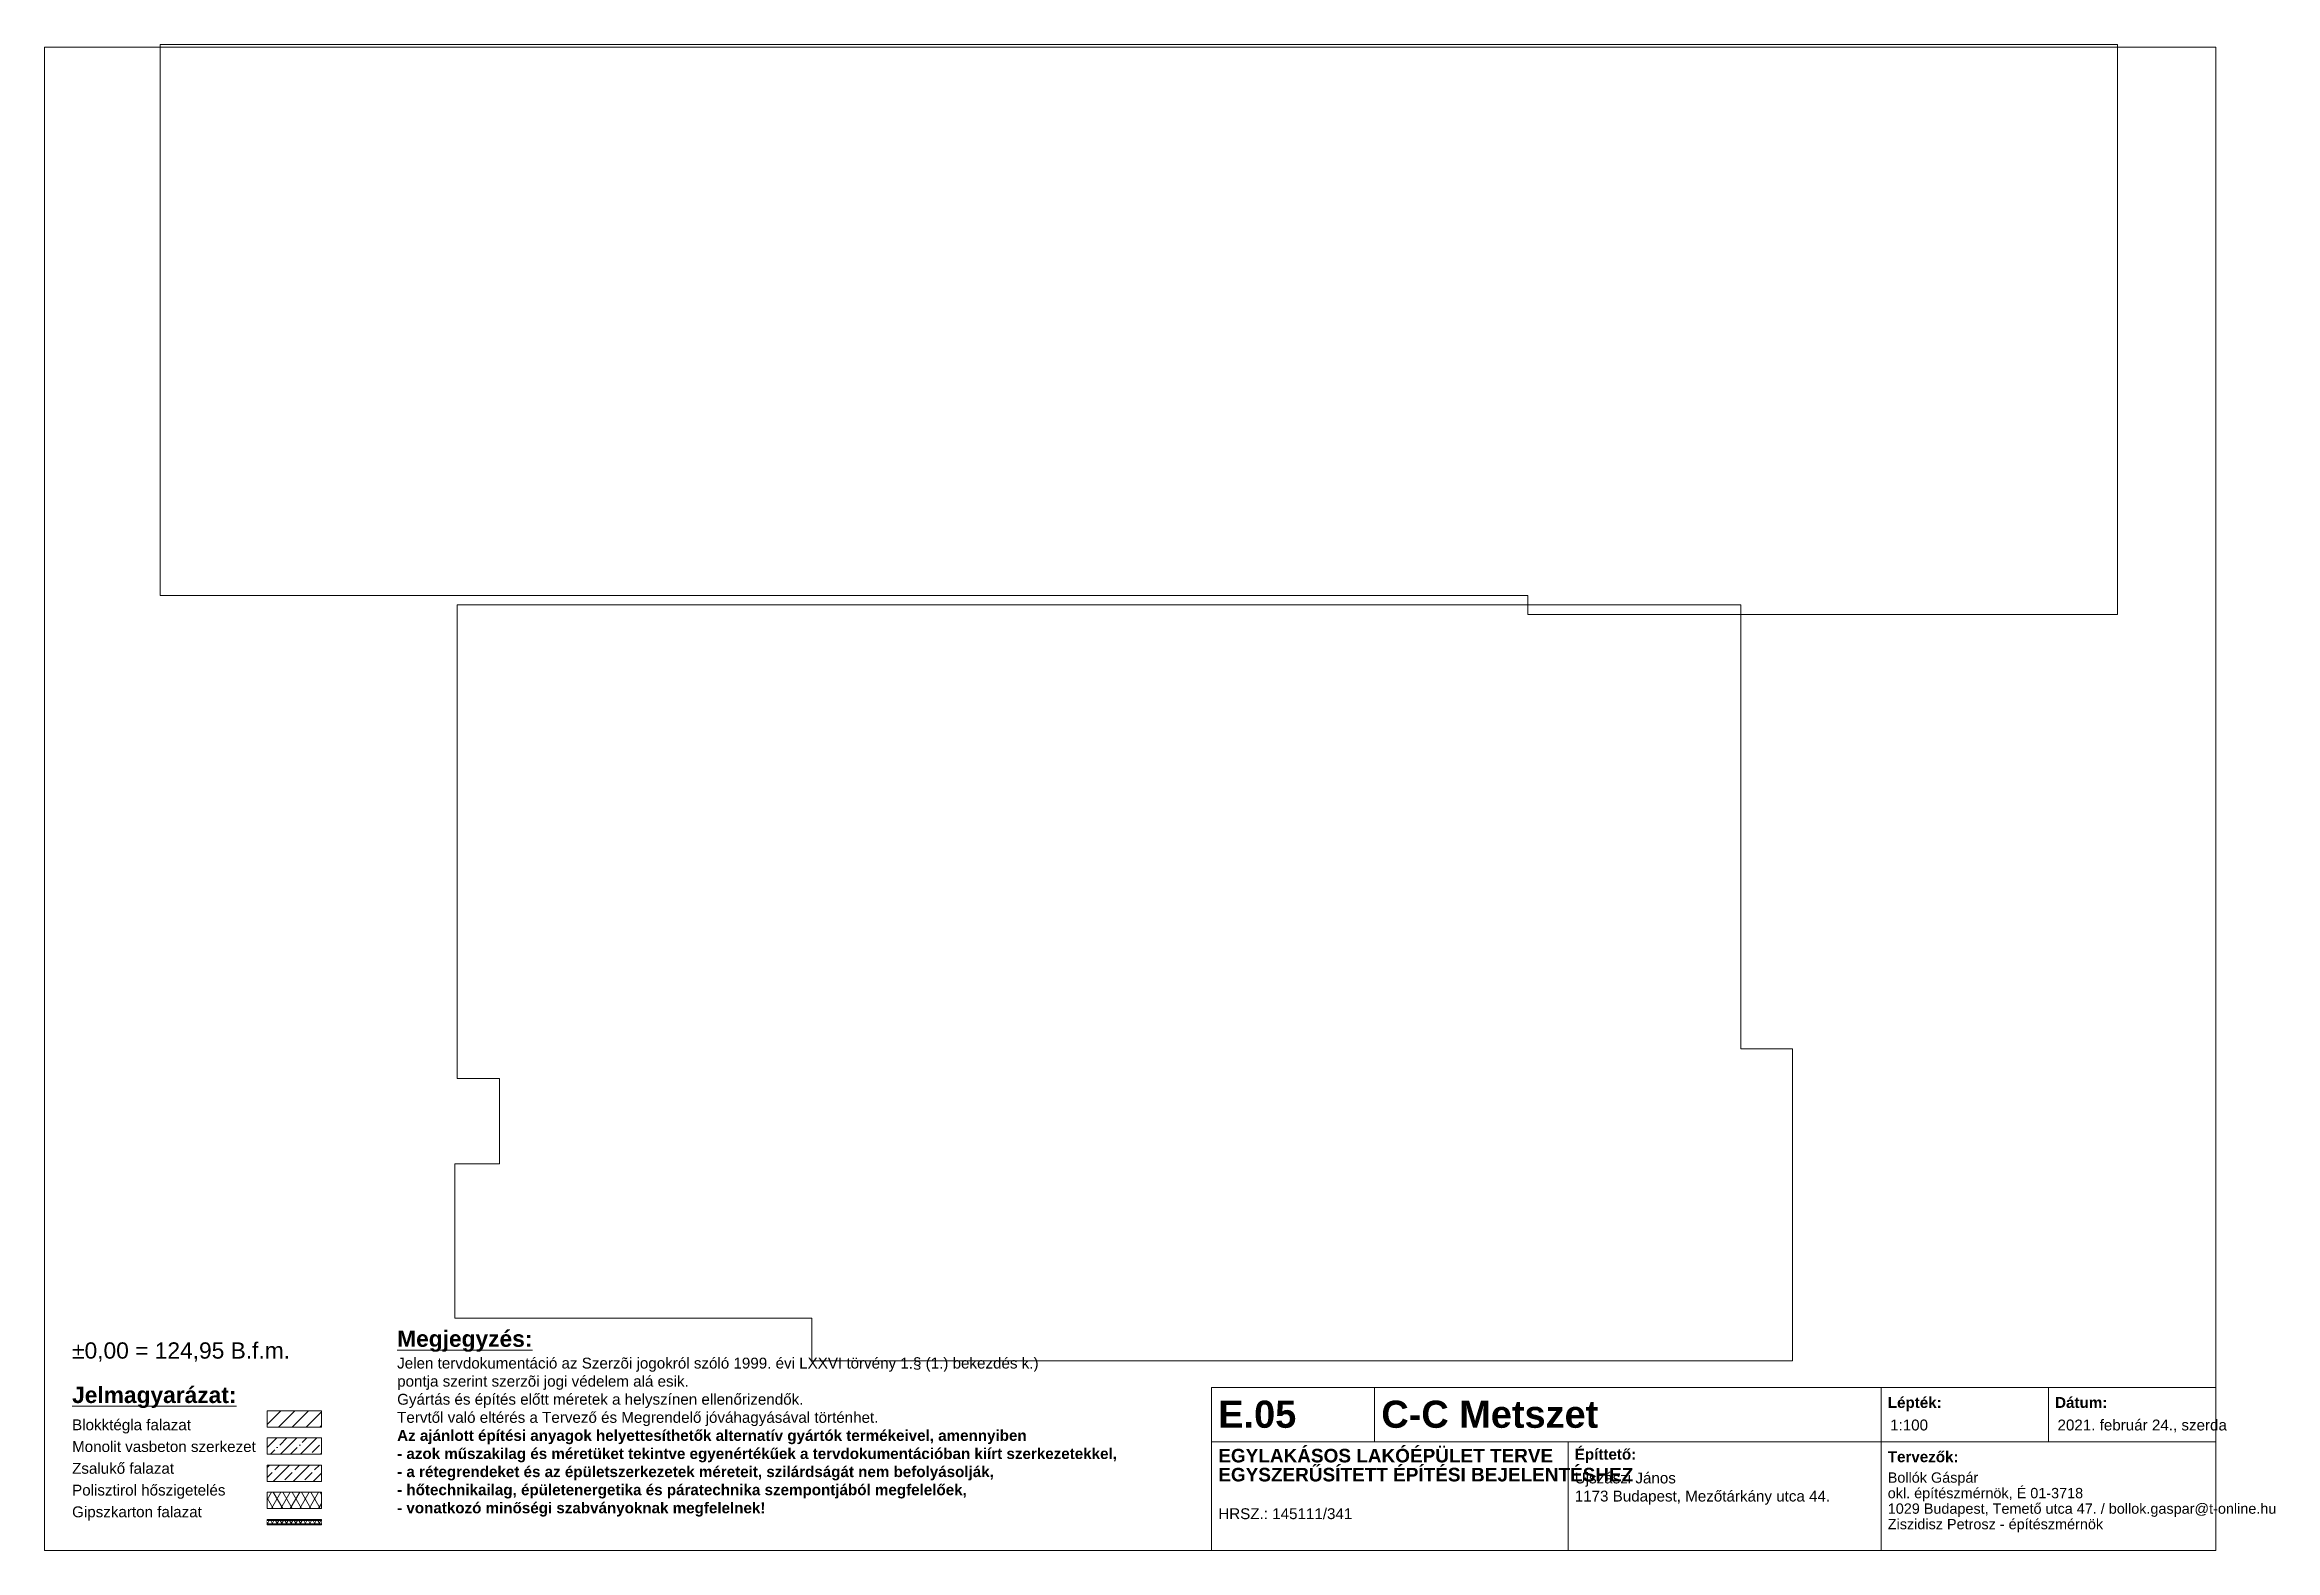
# Paper-space layout 'E.05 C-C Metszet' of a CAD drawing. Header units: millimetres. Extents: x 10 to 421, y 10 to 287.
import ezdxf

# ---------------------------------------------------------------- set-up
doc = ezdxf.new("R2010")
doc.units = ezdxf.units.MM
doc.header["$MEASUREMENT"] = 0
doc.linetypes.add('Wipeout_Contour', pattern=[1000, 0, -1000])
doc.layers.add('0_Toll_száma__1', color=7, linetype='Continuous', lineweight=13)
doc.layers.add('NonPlottable_0', color=7, linetype='Continuous', plot=False)
doc.layers.add('Tető', color=7, linetype='Continuous')
doc.layers.add('Tető_Toll_száma__81', color=251, linetype='Continuous', lineweight=20, true_color=0x6a6a6a)
doc.styles.add('ELKÉSZÜLT_STÍLUS_1', font='')
doc.styles.add('ELKÉSZÜLT_STÍLUS_2', font='')
doc.styles.get('ELKÉSZÜLT_STÍLUS_1').set_extended_font_data('Microsoft Sans Serif', bold=True)
doc.styles.get('ELKÉSZÜLT_STÍLUS_2').set_extended_font_data('Microsoft Sans Serif')

psp = doc.layouts.new('E.05 C-C Metszet')

# ---------------------------------------------------------------- hatches: boundary and pattern name
at = {"layer": '0_Toll_száma__1', "linetype": 'Continuous', "lineweight": 13}
h = psp.add_hatch(dxfattribs=at)
h.set_pattern_fill('falazó_blokk', style=0, pattern_type=2)
h.set_pattern_definition([(45, (0, 0), (-1.27279, 1.27279), [])])
h.paths.add_polyline_path([(50.99, 35.71), (60.99, 35.71), (60.99, 32.71), (50.99, 32.71)])
h = psp.add_hatch(dxfattribs=at)
h.set_pattern_fill('folytonos_pontvonalas', style=0, pattern_type=2)
h.set_pattern_definition([(45, (0, 0), (-1.83848, 1.83848), []), (45, (-0.9192, 0.9192), (-1.83848, 1.83848), [1.95, -0.65, 0, -0.65])])
h.paths.add_polyline_path([(50.99, 30.71), (60.99, 30.71), (60.99, 27.71), (50.99, 27.71)])
h = psp.add_hatch(dxfattribs=at)
h.set_pattern_fill('folytonos_szaggatott', style=0, pattern_type=2)
h.set_pattern_definition([(45, (0, 0), (-1.83848, 1.83848), []), (45, (-0.9192, 0.9192), (-1.83848, 1.83848), [1.95, -0.65])])
h.paths.add_polyline_path([(50.99, 25.71), (60.99, 25.71), (60.99, 22.71), (50.99, 22.71)])
h = psp.add_hatch(dxfattribs=at)
h.set_pattern_fill('szálas_hőszigetelés', style=0, pattern_type=2)
h.set_pattern_definition([(60, (0, 0), (-1.299038, 0.75), []), (120, (0, 0), (1.299038, 0.75), [])])
h.paths.add_polyline_path([(50.99, 20.71), (60.99, 20.71), (60.99, 17.71), (50.99, 17.71)])

# ---------------------------------------------------------------- linework, layer by layer
at = {"layer": '0_Toll_száma__1', "color": 7, "linetype": 'Continuous', "lineweight": 13}
for p, q in [((255.03, 40), (255.03, 30)), ((348.33, 40), (348.33, 10)), ((379.17, 40), (379.17, 30)), ((225, 30), (410, 30)), ((290.67, 30), (290.67, 10))]:
    psp.add_line(p, q, dxfattribs=at)
at = {"layer": '0_Toll_száma__1', "color": 7, "linetype": 'Continuous', "lineweight": 13, "flags": 128}
for points in [[(10, 287), (410, 287), (410, 10), (10, 10)], [(410, 10), (225, 10), (225, 40), (410, 40)], [(50.99, 35.71), (60.99, 35.71), (60.99, 32.71), (50.99, 32.71)], [(50.99, 30.71), (60.99, 30.71), (60.99, 27.71), (50.99, 27.71)], [(50.99, 25.71), (60.99, 25.71), (60.99, 22.71), (50.99, 22.71)], [(50.99, 20.71), (60.99, 20.71), (60.99, 17.71), (50.99, 17.71)], [(50.99, 15.71), (60.99, 15.71), (60.99, 14.71), (50.99, 14.71)]]:
    psp.add_lwpolyline(points, close=True, dxfattribs=at)
at = {"layer": 'NonPlottable_0', "color": 151, "linetype": 'Continuous', "lineweight": 20, "true_color": 0x80c2ff, "flags": 128}
for points in [[(31.26, 185.96), (283.26, 185.96), (283.26, 182.45), (391.89, 182.45), (391.89, 287.44), (31.26, 287.44)], [(85.58, 81.24), (85.58, 52.81), (151.35, 52.81), (151.35, 44.95), (332.04, 44.95), (332.04, 102.41), (322.52, 102.41), (322.52, 184.2), (86.03, 184.2), (86.03, 96.93), (93.81, 96.93), (93.81, 81.24)]]:
    psp.add_lwpolyline(points, close=True, dxfattribs=at)

# ---------------------------------------------------------------- texts
at = {"layer": '0_Toll_száma__1', "color": 7, "linetype": 'Continuous', "lineweight": 13}
for s, insert, char_height, attachment_point, style in [('\\A1;{\\pql;\\fMicrosoft Sans Serif|b1|i0|c238|p34;\\L\\LMegjegyzés:\\P\\pql;\\fMicrosoft Sans Serif|b0|i0|c238|p34;\\l\\H0.666667x;\\lJelen tervdokumentáció az Szerzõi jogokról szóló 1999. évi LXXVI törvény 1.§ (1.) bekezdés k.)\\P\\pql;\\fMicrosoft Sans Serif|b0|i0|c238|p34;pontja szerint szerzõi jogi védelem alá esik.\\P\\pql;\\fMicrosoft Sans Serif|b0|i0|c238|p34;Gyártás és építés előtt méretek a helyszínen ellenőrizendők.\\P\\pql;\\fMicrosoft Sans Serif|b0|i0|c238|p34;Tervtől való eltérés a Tervező és Megrendelő jóváhagyásával történhet.\\P\\pql;\\fMicrosoft Sans Serif|b1|i0|c238|p34;Az ajánlott építési anyagok helyettesíthetők alternatív gyártók termékeivel, amennyiben\\P\\pql;\\fMicrosoft Sans Serif|b1|i0|c238|p34;- azok műszakilag és méretüket tekintve egyenértékűek a tervdokumentációban kiírt szerkezetekkel,\\P\\pql;\\fMicrosoft Sans Serif|b1|i0|c238|p34;- a rétegrendeket és az épületszerkezetek méreteit, szilárdságát nem befolyásolják,\\P\\pql;\\fMicrosoft Sans Serif|b1|i0|c238|p34;- hőtechnikailag, épületenergetika és páratechnika szempontjából megfelelőek,\\P\\pql;\\fMicrosoft Sans Serif|b1|i0|c238|p34;- vonatkozó minőségi szabványoknak megfelelnek!\\P\\pql;\\fMicrosoft Sans Serif|b1|i0|c238|p34;}', (74.95, 50.51), 3, 1, 'ELKÉSZÜLT_STÍLUS_1'), ('\\A1;{\\pql;\\fMicrosoft Sans Serif|b0|i0|c238|p34;±0,00 = 124,95 B.f.m.}', (15.06, 48.33), 3, 1, 'ELKÉSZÜLT_STÍLUS_2'), ('\\A1;{\\pql;\\fMicrosoft Sans Serif|b1|i0|c238|p34;E.05}', (226.23, 35.05), 5, 4, 'ELKÉSZÜLT_STÍLUS_1'), ('\\A1;{\\pql;\\fMicrosoft Sans Serif|b1|i0|c238|p34;C-C Metszet}', (256.27, 35.05), 5, 4, 'ELKÉSZÜLT_STÍLUS_1'), ('\\A1;{\\pql;\\fMicrosoft Sans Serif|b1|i0|c238|p34;Lépték:}', (349.57, 38.25), 2, 1, 'ELKÉSZÜLT_STÍLUS_1'), ('\\A1;{\\pql;\\fMicrosoft Sans Serif|b1|i0|c238|p34;Dátum:}', (380.4, 38.25), 2, 1, 'ELKÉSZÜLT_STÍLUS_1'), ('\\A1;{\\pql;\\fMicrosoft Sans Serif|b0|i0|c238|p34;1:100}', (350, 34.1), 2, 1, 'ELKÉSZÜLT_STÍLUS_2'), ('\\A1;{\\pql;\\fMicrosoft Sans Serif|b0|i0|c238|p34;2021. február 24., szerda}', (380.84, 34.1), 2, 1, 'ELKÉSZÜLT_STÍLUS_2'), ('\\A1;{\\pql;\\fMicrosoft Sans Serif|b1|i0|c238|p34;Építtető:}', (291.9, 28.72), 2, 1, 'ELKÉSZÜLT_STÍLUS_1'), ('\\A1;{\\pql;\\fMicrosoft Sans Serif|b1|i0|c238|p34;Tervezők:}', (349.57, 28.25), 2, 1, 'ELKÉSZÜLT_STÍLUS_1'), ('\\A1;{\\pql;\\fMicrosoft Sans Serif|b0|i0|c238|p34;Ujszászi János\\P\\pql;\\fMicrosoft Sans Serif|b0|i0|c238|p34;1173 Budapest, Mezőtárkány utca 44.\\P\\pql;\\fMicrosoft Sans Serif|b0|i0|c238|p34;}', (291.9, 24.34), 2, 1, 'ELKÉSZÜLT_STÍLUS_2'), ('\\A1;{\\pql;\\fMicrosoft Sans Serif|b0|i0|c238|p34;HRSZ.: 145111/341\\P\\pql;\\fMicrosoft Sans Serif|b0|i0|c238|p34;}', (226.23, 17.76), 2, 1, 'ELKÉSZÜLT_STÍLUS_2')]:
    psp.add_mtext(s, dxfattribs=dict(at, insert=insert, char_height=char_height, attachment_point=attachment_point, style=style))
at = {"layer": '0_Toll_száma__1', "color": 7, "linetype": 'Continuous', "lineweight": 13, "attachment_point": 1}
for s, insert, char_height, line_spacing_factor, style in [('\\A1;{\\pql;\\fMicrosoft Sans Serif|b1|i0|c238|p34;\\L\\LJelmagyarázat:\\P\\pql;\\fMicrosoft Sans Serif|b0|i0|c238|p34;\\l\\H0.666667x;\\lBlokktégla falazat\\P\\pql;\\fMicrosoft Sans Serif|b0|i0|c238|p34;Monolit vasbeton szerkezet\\P\\pql;\\fMicrosoft Sans Serif|b0|i0|c238|p34;Zsalukő falazat\\P\\pql;\\fMicrosoft Sans Serif|b0|i0|c238|p34;Polisztirol hőszigetelés\\P\\pql;\\fMicrosoft Sans Serif|b0|i0|c238|p34;Gipszkarton falazat}', (15.06, 40.15), 3, 1.202342, 'ELKÉSZÜLT_STÍLUS_1'), ('\\A1;{\\pql;\\fMicrosoft Sans Serif|b1|i0|c238|p34;EGYLAKÁSOS LAKÓÉPÜLET TERVE\\P\\pql;\\fMicrosoft Sans Serif|b1|i0|c238|p34;EGYSZERŰSÍTETT ÉPÍTÉSI BEJELENTÉSHEZ}', (226.23, 28.71), 2.5, 0.8405, 'ELKÉSZÜLT_STÍLUS_1'), ('\\A1;{\\pql;\\fMicrosoft Sans Serif|b0|i0|c238|p34;Bollók Gáspár\\P\\pql;\\fMicrosoft Sans Serif|b0|i0|c238|p34;okl. építészmérnök, É 01-3718\\P\\pql;\\fMicrosoft Sans Serif|b0|i0|c238|p34;1029 Budapest, Temető utca 47. / bollok.gaspar@t-online.hu\\P\\pql;\\fMicrosoft Sans Serif|b0|i0|c238|p34;Ziszidisz Petrosz - építészmérnök}', (349.57, 24.37), 1.9, 0.903101, 'ELKÉSZÜLT_STÍLUS_2')]:
    psp.add_mtext(s, dxfattribs=dict(at, insert=insert, char_height=char_height, line_spacing_factor=line_spacing_factor, style=style))

# ---------------------------------------------------------------- viewports
at = {"layer": 'NonPlottable_0', "color": 151, "linetype": 'Continuous', "lineweight": 20, "true_color": 0x80c2ff, "view_target_point": (19033.91, 22832.95)}
vp = psp.add_viewport(center=(211.58, 234.95), size=(360.63, 104.99), view_center_point=(0, 0), view_height=10498.9957, status=3, dxfattribs=at)
vp.dxf.flags = 0x10000  # cut along an outline
vp.dxf.clipping_boundary_handle = psp.add_lwpolyline([(31.26, 185.96), (283.26, 185.96), (283.26, 182.45), (391.89, 182.45), (391.89, 287.44), (31.26, 287.44)], format="xyb", close=True, dxfattribs={"invisible": 1}).dxf.handle
at = {"layer": 'NonPlottable_0', "color": 151, "linetype": 'Continuous', "lineweight": 20, "true_color": 0x80c2ff, "view_target_point": (1152448.39, -12065.48)}
vp = psp.add_viewport(center=(208.81, 114.57), size=(246.46, 139.2529), view_center_point=(0, 0), view_height=13925.2887, dxfattribs=at)
vp.dxf.flags = 0x10000  # cut along an outline
vp.dxf.clipping_boundary_handle = psp.add_lwpolyline([(85.58, 81.24), (85.58, 52.81), (151.35, 52.81), (151.35, 44.95), (332.04, 44.95), (332.04, 102.41), (322.52, 102.41), (322.52, 184.2), (86.03, 184.2), (86.03, 96.93), (93.81, 96.93), (93.81, 81.24)], format="xyb", close=True, dxfattribs={"invisible": 1}).dxf.handle

# ---------------------------------------------------------------- next in the draw order: wipeouts: each hides what was drawn before it
at = {"color": 254, "linetype": 'Wipeout_Contour', "lineweight": 0, "ltscale": 232.174631}
psp.add_wipeout([(50.99, 15.51), (60.99, 15.51), (60.99, 14.91), (50.99, 14.91)], dxfattribs=at).dxf.layer = 'Tető'

# ---------------------------------------------------------------- next in the draw order: hatches: boundary and pattern name
at = {"layer": 'Tető_Toll_száma__81', "linetype": 'Continuous', "lineweight": 20, "true_color": 0x6a6a6a}
h = psp.add_hatch(dxfattribs=at)
h.set_pattern_fill('szálas_hőszigetelés_sűrű', color=251, style=0, pattern_type=2)
h.set_pattern_definition([(60, (0, 0), (-0.649519, 0.375), []), (120, (0, 0), (0.649519, 0.375), [])])
h.paths.add_polyline_path([(50.99, 15.51), (60.99, 15.51), (60.99, 14.91), (50.99, 14.91)])

# ---------------------------------------------------------------- next in the draw order: linework, layer by layer
at = {"layer": '0_Toll_száma__1', "color": 7, "linetype": 'Continuous', "lineweight": 13}
for p, q in [((50.99, 15.51), (60.99, 15.51)), ((50.99, 14.91), (60.99, 14.91))]:
    psp.add_line(p, q, dxfattribs=at)

doc.saveas('drawing.dxf')
